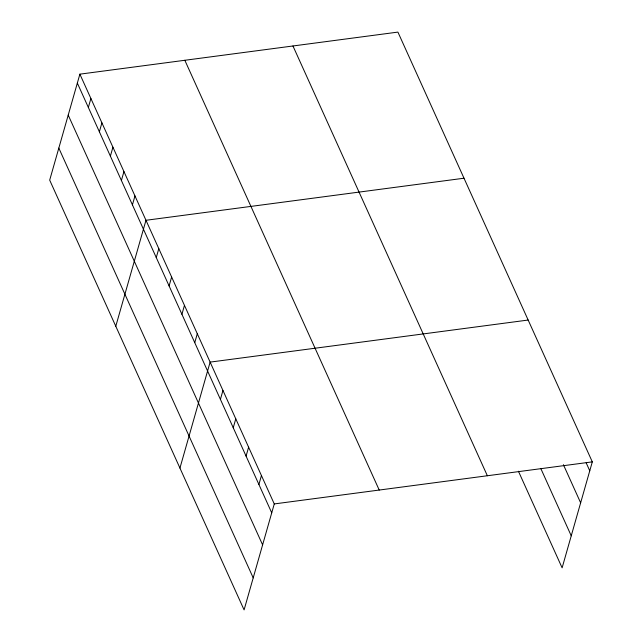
<?xml version="1.0" encoding="UTF-8"?>
<svg xmlns="http://www.w3.org/2000/svg" width="642" height="642" viewBox="0 0 642 642"><rect width="100%" height="100%" fill="white"/><g stroke="black" fill="none" stroke-linecap="round" stroke-linejoin="round"><path stroke-width="0.96" d="M79.881 74.159L49.691 180.129L244.088 609.9L274.27 503.93L79.881 74.159L397.912 32.1L592.309 461.871L562.119 567.841L518.423 471.22M88.355 107.431L90.891 98.515M99.374 131.787L101.909 122.871M110.384 156.134L112.928 147.219M121.402 180.49L123.938 171.575M132.421 204.846L134.956 195.93M115.785 326.248L145.975 220.286L464.006 178.219M156.263 257.562L158.799 248.647M169.095 285.931L171.631 277.015M181.919 314.291L184.463 305.375M194.751 342.659L197.295 333.744M179.937 468.074L210.119 362.112L528.157 320.045M220.415 399.388L222.951 390.472M233.239 427.757L235.783 418.841M246.071 456.117L248.614 447.201M258.903 484.485L261.438 475.57M274.27 503.93L592.309 461.871M586.162 462.81L589.765 470.787M563.403 464.696L580.641 502.814M540.773 468.443L571.244 535.813M292.961 45.983L487.358 475.754M184.832 60.284L379.221 490.055M77.337 83.075L271.735 512.846M68.213 115.103L262.61 544.873M58.815 148.101L253.213 577.872"/></g></svg>
